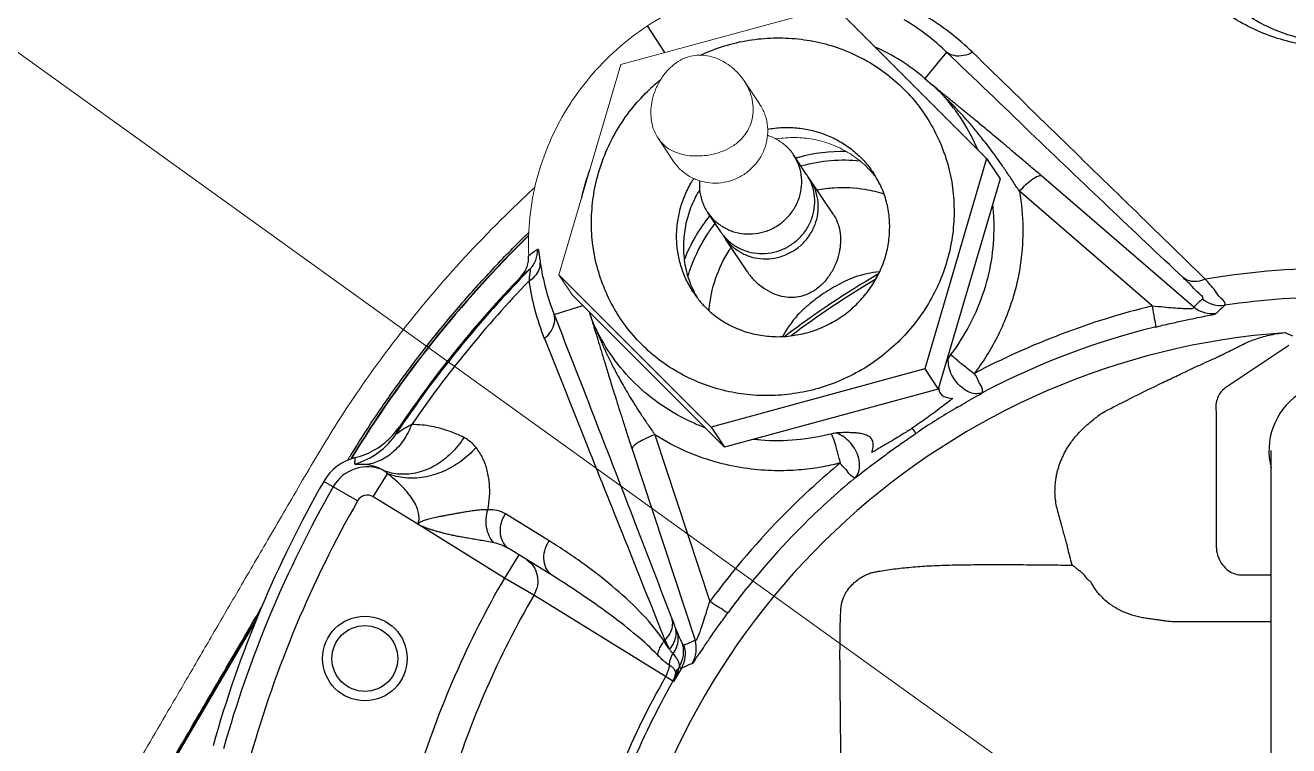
# Model space of a CAD drawing. Header units: millimetres. Extents: x 100 to 1590, y 100 to 694.
# Drawn here: x 1242.294 to 1243.492, y 537.757 to 538.441 of the extents above; entities that cross this region are included whole.
import ezdxf

# ---------------------------------------------------------------- set-up
doc = ezdxf.new("R2010")
doc.units = ezdxf.units.MM
doc.layers.add('DTM_AXIS', color=7, linetype='Continuous', lineweight=9)
doc.layers.add('OUTLINE', color=6, linetype='Continuous', lineweight=9)

msp = doc.modelspace()

# ---------------------------------------------------------------- linework, layer by layer
at = {"color": 2, "lineweight": 20}
msp.add_line((1227.9503, 548.723), (1243.6177, 537.4584), dxfattribs=at)
at = {"color": 9, "linetype": 'Continuous'}
for p, q in [((1243.0616, 538.4583), (1243.2057, 538.3142)), ((1242.9009, 538.4146), (1242.8842, 538.4399)), ((1243.1679, 538.415), (1243.1471, 538.3902)), ((1243.0351, 538.2991), (1243.0228, 538.3177)), ((1243.2057, 538.3142), (1243.1472, 538.1148)), ((1243.2057, 538.3142), (1243.2185, 538.295)), ((1243.4021, 538.1734), (1243.2577, 538.2978)), ((1243.0605, 538.2612), (1243.0385, 538.2941)), ((1243.2185, 538.295), (1243.16, 538.0956)), ((1243.3628, 538.1745), (1243.2368, 538.2831)), ((1242.9537, 538.2447), (1242.9413, 538.2632)), ((1242.979, 538.2067), (1242.9586, 538.2373)), ((1242.9446, 538.0596), (1242.8004, 538.2038)), ((1242.9574, 538.0404), (1242.8132, 538.1846)), ((1242.7958, 538.1664), (1242.8229, 538.1749)), ((1243.4922, 538.1369), (1243.4317, 538.0965)), ((1243.1472, 538.1148), (1242.9446, 538.0596)), ((1243.1472, 538.1148), (1243.16, 538.0956)), ((1243.16, 538.0956), (1242.9574, 538.0404)), ((1243.4234, 538.0743), (1243.4234, 537.946)), ((1242.9446, 538.0596), (1242.9574, 538.0404)), ((1242.8913, 538.0523), (1242.9434, 537.8943)), ((1242.8697, 538.0385), (1242.9294, 537.8575)), ((1243.4756, 537.5119), (1243.4756, 538.0373)), ((1242.6244, 537.9934), (1242.638, 538.0154)), ((1242.6095, 537.9897), (1242.5774, 538.008)), ((1242.6665, 537.9674), (1242.6244, 537.9934)), ((1242.791, 537.9518), (1242.7497, 537.9773)), ((1242.7487, 537.9165), (1242.6665, 537.9674)), ((1242.7622, 537.9385), (1242.7487, 537.9165)), ((1242.7765, 537.9001), (1242.7487, 537.9165)), ((1243.4465, 537.9194), (1243.4756, 537.9194)), ((1242.9013, 537.823), (1242.7765, 537.9001)), ((1242.3024, 537.517), (1242.5141, 537.8782)), ((1242.3026, 537.5169), (1242.5133, 537.8763)), ((1243.4756, 537.8749), (1243.3868, 537.8749)), ((1242.9084, 537.8187), (1242.9013, 537.823)), ((1242.9091, 537.8183), (1242.9084, 537.8187))]:
    msp.add_line(p, q, dxfattribs=at)
at = {"color": 7, "linetype": 'Continuous'}
for p, q in [((1243.1471, 538.3902), (1243.1545, 538.3838)), ((1242.8292, 538.1686), (1242.8298, 538.1668)), ((1242.6001, 538.0282), (1242.6016, 538.0306)), ((1242.7951, 537.9182), (1242.7538, 537.9437))]:
    msp.add_line(p, q, dxfattribs=at)
at = {"color": 9, "linetype": 'Continuous'}
for points in [[(1242.9175, 537.8543), (1242.9178, 537.8538), (1242.9182, 537.8533), (1242.9185, 537.853), (1242.9187, 537.8528), (1242.9189, 537.8527), (1242.9191, 537.8527)], [(1242.9143, 537.8319), (1242.9144, 537.8321), (1242.9144, 537.8323), (1242.9144, 537.8324), (1242.9145, 537.8325), (1242.9145, 537.8327), (1242.9145, 537.8328)]]:
    msp.add_lwpolyline(points, dxfattribs=at)
for radius in [0.0401, 0.0312]:
    msp.add_circle((1242.6164, 537.8402), radius, dxfattribs=at)
for centre, radius, start, end in [((1243.0176, 538.2608), 0.2153, 45.7379, 59.2316), ((1243.0234, 538.2416), 0.2421, 45.7024, 59.0513), ((1243.0096, 538.2492), 0.1795, 129.0384, 134.2604), ((1243.0274, 538.2498), 0.185, 23.1171, 42.2822), ((1243.0698, 538.1609), 0.16, 88.9759, 105.2571), ((1243.0703, 538.1588), 0.1622, 105.2172, 106.2623), ((1243.0706, 538.16), 0.1525, 84.1748, 105.2844), ((1243.0711, 538.1576), 0.1549, 105.2342, 105.411), ((1242.9973, 538.2739), 0.0455, 29.9831, 33.7665), ((1243.0252, 538.2377), 0.0958, 37.1799, 40.6292), ((1243.023, 538.2501), 0.0907, 30.0712, 33.7472), ((1243.0004, 538.2686), 0.0459, 33.766, 37.5683), ((1242.9794, 538.2887), 0.0459, 213.7663, 224.9865), ((1243.0684, 538.1596), 0.1604, 141.2035, 158.5419), ((1243.538, 537.4584), 1.0956, 134.394, 148.5824), ((1243.538, 537.4584), 1.0953, 134.4074, 148.5687), ((1242.9918, 538.2702), 0.0459, 213.766, 217.5683), ((1242.9949, 538.265), 0.0455, 209.9831, 213.7665), ((1242.9918, 538.2702), 0.0458, 217.562, 224.9906), ((1242.9951, 538.2652), 0.0458, 213.7649, 216.1452), ((1242.9952, 538.2652), 0.0459, 216.1445, 217.4542), ((1242.9951, 538.2652), 0.0458, 217.4493, 224.9904), ((1243.3654, 537.4402), 0.9816, 126.604, 127.2175), ((1242.7535, 538.2276), 0.0267, 315.6104, 1.3667), ((1242.9956, 538.2462), 0.2151, 188.2628, 201.7693), ((1243.538, 537.4584), 1.0721, 135.5632, 146.292), ((1243.538, 537.4584), 1.0732, 136.1333, 145.9162), ((1243.5757, 537.2337), 1.2635, 129.4714, 129.9582), ((1243.027, 538.2388), 0.0577, 213.7317, 223.7709), ((1243.538, 537.4584), 0.8638, 120.2141, 127.2797), ((1243.1184, 538.0856), 0.1221, 96.5859, 108.1272), ((1243.538, 537.4584), 0.7518, 89.2601, 99.5594), ((1243.538, 537.4584), 1.0648, 136.0101, 145.4667), ((1243.0114, 538.2336), 0.2422, 188.4522, 201.7954), ((1243.538, 537.4584), 0.8607, 120.5251, 126.9669), ((1243.0036, 538.2371), 0.0907, 213.753, 217.4442), ((1243.0142, 538.2303), 0.0958, 206.8857, 207.759), ((1243.0142, 538.2304), 0.0958, 207.759, 210.3362), ((1243.9595, 537.5729), 0.8193, 132.0724, 132.8682), ((1243.4277, 538.2015), 0.0267, 230.0023, 278.3543), ((1243.538, 537.4584), 0.7245, 89.7854, 98.4428), ((1243.1191, 538.0861), 0.1221, 139.3728, 150.9124), ((1243.1405, 538.0522), 0.1609, 131.9622, 135.1994), ((1243.5386, 537.4575), 0.7382, 103.7737, 117.8142), ((1243.4193, 538.1939), 0.0267, 230.002, 279.0763), ((1243.9707, 537.5977), 0.7899, 133.0354, 133.8404), ((1243.5347, 537.4633), 0.7115, 103.768, 117.8125), ((1243.538, 537.4584), 0.6924, 94.0885, 170.4017), ((1243.2808, 537.666), 0.5259, 65.8307, 66.728), ((1243.2809, 538.0681), 0.1251, 153.038, 155.1439), ((1243.1921, 538.1132), 0.0255, 142.7792, 152.8509), ((1243.538, 538.0373), 0.0646, 345.2027, 194.7973), ((1243.614, 537.3435), 0.8545, 120.6432, 123.4245), ((1245.2327, 535.5488), 3.1698, 127.2229, 127.4173), ((1245.051, 536.9535), 2.6444, 155.2685, 155.423), ((1242.8471, 538.4925), 0.5208, 303.0447, 303.6018), ((1242.587, 538.0929), 0.0712, 286.3119, 326.2659), ((1243.0654, 538.0285), 0.0255, 94.6524, 104.7191), ((1243.6, 537.3654), 0.8284, 123.4531, 123.8439), ((1242.6188, 537.9844), 0.0477, 103.9783, 150.2229), ((1242.6188, 537.9844), 0.0374, 66.0579, 150.2229), ((1242.6145, 537.9874), 0.0367, 57.9283, 86.6806), ((1243.5399, 537.456), 0.7402, 129.693, 135.0813), ((1243.5347, 537.4633), 0.7115, 129.6874, 135.0917), ((1243.538, 537.4584), 1.1067, 150.2229, 164.3215), ((1243.538, 537.4584), 1.0964, 150.2229, 164.3215), ((1243.538, 537.4584), 1.0697, 150.2229, 164.3215), ((1242.6188, 537.9844), 0.0107, 58.25, 150.2229), ((1243.5386, 537.4575), 0.7382, 135.0885, 143.7263), ((1243.5347, 537.4633), 0.7115, 135.0917, 143.732), ((1243.538, 537.4584), 0.9126, 149.8718, 162.9072), ((1243.538, 537.4584), 0.8803, 149.8877, 162.8027), ((1243.4089, 538.0681), 0.5363, 200.8585, 201.773), ((1243.2858, 538.0193), 0.4039, 201.8147, 202.5338), ((1243.538, 537.4584), 0.7518, 147.9406, 148.0316), ((1243.4323, 538.1257), 0.5953, 206.7719, 207.7052), ((1243.271, 537.1126), 0.8195, 114.6319, 115.4274), ((1242.9039, 537.8495), 0.0267, 328.4182, 17.4963), ((1242.8936, 537.8447), 0.0267, 329.1489, 17.5001), ((1242.8502, 537.8485), 0.0662, 332.8445, 345.5438), ((1243.538, 537.4584), 0.7245, 149.0572, 150.2226), ((1243.2437, 537.1118), 0.7901, 113.6596, 114.4645), ((1243.538, 537.4584), 0.7336, 150.2052, 157.6479), ((1243.538, 537.4584), 0.7253, 150.2205, 157.6153), ((1242.886, 537.8315), 0.0258, 330.2186, 345.8729)]:
    msp.add_arc(centre, radius, start, end, dxfattribs=at)
at = {"color": 7, "linetype": 'Continuous'}
for centre, radius, start, end in [((1243.0236, 538.2467), 0.1893, 49.2853, 66.1312), ((1243.0156, 538.2344), 0.1985, 159.5171, 167.6596), ((1242.7449, 538.2207), 0.0268, 318.7086, 2.6814), ((1242.7449, 538.2207), 0.0268, 316.1342, 318.726), ((1242.59, 538.0999), 0.0714, 317.933, 325.9163), ((1242.59, 538.0998), 0.0713, 283.9839, 317.9373), ((1243.7587, 537.3239), 1.3559, 148.4591, 148.587)]:
    msp.add_arc(centre, radius, start, end, dxfattribs=at)
at = {"color": 9, "linetype": 'Continuous'}
for points, start_tangent, end_tangent in [([(1243.6676, 538.4717), (1243.6484, 538.4555), (1243.6276, 538.4423), (1243.6056, 538.432), (1243.583, 538.4249), (1243.5608, 538.4209), (1243.5394, 538.4195), (1243.518, 538.4205), (1243.4959, 538.4242), (1243.4733, 538.4309), (1243.4511, 538.4408), (1243.4301, 538.4537), (1243.4107, 538.4695), (1243.393, 538.4886), (1243.3776, 538.5111)], (-0.717576, -0.69648), (-0.500517, 0.865727)), ([(1243.6728, 538.5042), (1243.6592, 538.4837), (1243.6434, 538.4664), (1243.626, 538.4521), (1243.6071, 538.4408), (1243.5871, 538.4324), (1243.567, 538.427), (1243.5475, 538.4246), (1243.5286, 538.4245), (1243.5091, 538.427), (1243.4889, 538.4324), (1243.469, 538.4407), (1243.45, 538.4521), (1243.4325, 538.4664), (1243.4168, 538.4837), (1243.4032, 538.5042)], (-0.48449, -0.874797), (-0.48449, 0.874797)), ([(1242.9345, 538.4122), (1242.9431, 538.4159), (1242.9658, 538.4233), (1242.9891, 538.4275), (1243.0125, 538.4285), (1243.0358, 538.4264), (1243.0585, 538.4212), (1243.0802, 538.4129), (1243.1005, 538.4017), (1243.1189, 538.3879), (1243.1351, 538.3716), (1243.1489, 538.3533), (1243.1599, 538.3332), (1243.1681, 538.3116), (1243.1731, 538.2892), (1243.1749, 538.2661), (1243.1736, 538.243), (1243.169, 538.22), (1243.1613, 538.1977), (1243.1506, 538.1767), (1243.1373, 538.1574), (1243.1218, 538.1402)], (0.908156, 0.418632), (-0.716134, -0.697963)), ([(1243.1925, 538.4149), (1243.1837, 538.4117), (1243.1751, 538.4117), (1243.1679, 538.415)], (-0.87371, -0.486447), (-0.791895, 0.610658)), ([(1243.3923, 538.201), (1243.3214, 538.2682), (1243.2472, 538.339), (1243.1679, 538.415)], (-0.726635, 0.687024), (-0.721554, 0.692358)), ([(1243.4131, 538.1998), (1243.3437, 538.2674), (1243.2707, 538.3385), (1243.1925, 538.4149)], (-0.717128, 0.696941), (-0.715705, 0.698403)), ([(1243.2577, 538.2978), (1243.2474, 538.3066), (1243.2376, 538.3149), (1243.2287, 538.3225), (1243.2207, 538.3292), (1243.2137, 538.335), (1243.2075, 538.3402), (1243.202, 538.3448), (1243.197, 538.3489), (1243.1925, 538.3526), (1243.1883, 538.356), (1243.1843, 538.3593), (1243.1804, 538.3625), (1243.1767, 538.3656), (1243.1734, 538.3683), (1243.1703, 538.3709), (1243.1675, 538.3732), (1243.1649, 538.3753), (1243.1625, 538.3772), (1243.1603, 538.379), (1243.1545, 538.3838)], (-0.75761, 0.652708), (-0.773351, 0.633978)), ([(1243.1218, 538.1402), (1243.1042, 538.1251), (1243.0845, 538.1123), (1243.063, 538.102), (1243.0403, 538.0947), (1243.017, 538.0905), (1242.9936, 538.0894), (1242.9703, 538.0915), (1242.9476, 538.0968), (1242.9259, 538.1051), (1242.9056, 538.1162), (1242.8872, 538.1301), (1242.871, 538.1463), (1242.8572, 538.1647), (1242.8462, 538.1848), (1242.8381, 538.2063), (1242.833, 538.2288), (1242.8312, 538.2518), (1242.8326, 538.275), (1242.8371, 538.2979), (1242.8449, 538.3202), (1242.8555, 538.3413), (1242.8688, 538.3606), (1242.8843, 538.3777)], (-0.716134, -0.697963), (0.716134, 0.697963)), ([(1243.2368, 538.2831), (1243.2304, 538.2931), (1243.2239, 538.3027), (1243.2178, 538.3116), (1243.2121, 538.3195), (1243.2068, 538.3265), (1243.202, 538.3326), (1243.1976, 538.3381), (1243.1936, 538.343), (1243.1897, 538.3475), (1243.1861, 538.3516), (1243.1825, 538.3556), (1243.1789, 538.3595), (1243.1755, 538.3631), (1243.1724, 538.3663), (1243.1695, 538.3692), (1243.1668, 538.3719), (1243.1643, 538.3743)], (-0.53079, 0.847503), (-0.722413, 0.691462)), ([(1242.9982, 538.342), (1243.0051, 538.343), (1243.0189, 538.3436), (1243.0326, 538.3424), (1243.046, 538.3393), (1243.0588, 538.3344), (1243.0708, 538.3278), (1243.0816, 538.3197), (1243.0912, 538.3101), (1243.0985, 538.3005)], (0.984171, 0.177219), (0.555592, -0.831455)), ([(1242.947, 538.2563), (1242.9553, 538.2497), (1242.965, 538.2451), (1242.9755, 538.2429), (1242.9864, 538.243), (1242.997, 538.2454), (1243.0069, 538.2502), (1243.0155, 538.2569), (1243.0225, 538.2654), (1243.0274, 538.2751), (1243.0301, 538.2855), (1243.0303, 538.2963), (1243.0281, 538.3067), (1243.0236, 538.3163), (1243.0228, 538.3177)], (0.707107, -0.707107), (-0.555773, 0.831334)), ([(1243.2368, 538.2831), (1243.2433, 538.2898), (1243.2495, 538.2948), (1243.2545, 538.2976), (1243.2577, 538.2978)], (0.665723, 0.746199), (0.878575, -0.477605)), ([(1242.9281, 538.1867), (1242.9273, 538.188), (1242.9208, 538.1999), (1242.916, 538.2126), (1242.913, 538.2258), (1242.9119, 538.2394), (1242.9128, 538.2531), (1242.9154, 538.2666), (1242.92, 538.2798), (1242.9263, 538.2922), (1242.9282, 538.2952)], (-0.555589, 0.831457), (0.540374, 0.841425)), ([(1242.9337, 538.2931), (1242.9337, 538.2846), (1242.9359, 538.2742), (1242.9404, 538.2646), (1242.9413, 538.2632)], (-0.087779, -0.99614), (0.555773, -0.831334)), ([(1242.9594, 538.2378), (1242.9677, 538.2312), (1242.9774, 538.2266), (1242.9879, 538.2243), (1242.9987, 538.2245), (1243.0094, 538.2269), (1243.0193, 538.2317), (1243.0279, 538.2384), (1243.0349, 538.2469), (1243.0398, 538.2566), (1243.0424, 538.267), (1243.0427, 538.2777), (1243.0405, 538.2882), (1243.0367, 538.2966)], (0.707107, -0.707107), (-0.499754, 0.866167)), ([(1242.9627, 538.2328), (1242.9711, 538.2262), (1242.9807, 538.2216), (1242.9912, 538.2193), (1243.0021, 538.2194), (1243.0127, 538.2219), (1243.0226, 538.2267), (1243.0313, 538.2334), (1243.0382, 538.2419), (1243.0431, 538.2515), (1243.0458, 538.262), (1243.046, 538.2727), (1243.0439, 538.2831), (1243.0394, 538.2928), (1243.0385, 538.2941)], (0.707107, -0.707107), (-0.555773, 0.831334)), ([(1243.045, 538.2844), (1243.0611, 538.2865), (1243.0908, 538.285), (1243.1085, 538.2806)], (0.980589, 0.196075), (0.949067, -0.315074)), ([(1243.0823, 538.1759), (1243.0925, 538.1873), (1243.1009, 538.2), (1243.1074, 538.2138), (1243.1117, 538.2283), (1243.1137, 538.2433), (1243.1135, 538.2583), (1243.1108, 538.2732), (1243.1058, 538.2874), (1243.1015, 538.2956)], (0.716134, 0.697963), (-0.50111, 0.865384)), ([(1242.9338, 538.2843), (1242.9288, 538.2755), (1242.9224, 538.259), (1242.919, 538.2418), (1242.9186, 538.2244), (1242.9212, 538.2072), (1242.9269, 538.1909), (1242.9288, 538.187)], (-0.527789, -0.849376), (0.452212, -0.89191)), ([(1243.2368, 538.2831), (1243.2401, 538.2482), (1243.2382, 538.217), (1243.2328, 538.1894), (1243.2249, 538.1653), (1243.2154, 538.1443), (1243.205, 538.1261), (1243.1941, 538.1104)], (0.175687, -0.984446), (-0.604209, -0.796826)), ([(1243.0605, 538.2612), (1243.0613, 538.26), (1243.065, 538.2518), (1243.067, 538.2432), (1243.0673, 538.2342), (1243.066, 538.225), (1243.0631, 538.2154), (1243.0582, 538.2057), (1243.0514, 538.1967), (1243.0435, 538.1898), (1243.0355, 538.1854), (1243.0276, 538.183), (1243.0199, 538.1824), (1243.0118, 538.1834), (1243.0032, 538.1863), (1242.9942, 538.1913), (1242.9853, 538.1989)], (0.555157, -0.831746), (-0.691422, 0.722451)), ([(1243.2114, 538.2702), (1243.2125, 538.2545), (1243.2106, 538.2211), (1243.203, 538.1884), (1243.1899, 538.1572), (1243.1718, 538.1286)], (0.113903, -0.993492), (-0.604228, -0.796812)), ([(1242.9226, 538.2024), (1242.926, 538.2125), (1242.9412, 538.2424), (1242.9484, 538.2525)], (0.285262, 0.95845), (0.614508, 0.788911)), ([(1242.6032, 538.0331), (1242.6246, 538.0667), (1242.6501, 538.1033), (1242.6777, 538.1397), (1242.7069, 538.1751), (1242.7374, 538.209), (1242.7685, 538.2409), (1242.7717, 538.244)], (0.523112, 0.852264), (0.716211, 0.697883)), ([(1242.7801, 538.2283), (1242.7812, 538.2256), (1242.7818, 538.2215), (1242.7827, 538.2153)], (0.800571, 0.599239), (0.144325, -0.98953)), ([(1242.9427, 538.1698), (1242.9428, 538.1712), (1242.9489, 538.2002), (1242.9617, 538.2271), (1242.9635, 538.2299)], (0.071945, 0.997409), (0.556611, 0.830773)), ([(1242.7719, 538.198), (1242.7778, 538.2029), (1242.7816, 538.2089), (1242.7827, 538.2153)], (0.852319, 0.523022), (-0.032379, 0.999476)), ([(1242.7725, 538.209), (1242.7725, 538.2033), (1242.7719, 538.198)], (0.743943, 0.668243), (-0.104783, -0.994495)), ([(1243.0804, 538.2017), (1243.0635, 538.1936), (1243.0474, 538.1835), (1243.033, 538.1719)], (-0.925242, -0.379378), (-0.743528, -0.668705)), ([(1243.4131, 538.1998), (1243.4055, 538.1977), (1243.3983, 538.1981), (1243.3923, 538.201)], (-0.917025, -0.398831), (-0.794942, 0.606686)), ([(1243.4105, 538.1811), (1243.4069, 538.1865), (1243.4011, 538.1925), (1243.3923, 538.201)], (0.739291, 0.673386), (-0.726626, 0.687033)), ([(1243.4316, 538.1751), (1243.4278, 538.1818), (1243.422, 538.1893), (1243.4131, 538.1998)], (0.660182, 0.751106), (-0.652015, 0.758206)), ([(1242.9315, 538.182), (1242.9381, 538.1744), (1242.95, 538.1639), (1242.9636, 538.1556), (1242.9783, 538.1497), (1242.9938, 538.1463), (1243.0098, 538.1453), (1243.0257, 538.1469), (1243.0413, 538.1508), (1243.0562, 538.1571), (1243.07, 538.1655), (1243.0823, 538.1759)], (0.607954, -0.793972), (0.716134, 0.697963)), ([(1242.7866, 538.1436), (1242.7929, 538.1505), (1242.7961, 538.1585), (1242.7958, 538.1664)], (0.783738, 0.621092), (-0.261163, 0.965295)), ([(1242.7958, 538.1664), (1242.8357, 538.064), (1242.8727, 537.9683), (1242.9077, 537.8771)], (0.363529, -0.931583), (0.356656, -0.934236)), ([(1242.8298, 538.1668), (1242.8307, 538.164), (1242.8316, 538.161), (1242.8325, 538.1578), (1242.8336, 538.1543), (1242.8347, 538.1506), (1242.8359, 538.1466), (1242.8372, 538.1423), (1242.8387, 538.1375), (1242.8403, 538.1323), (1242.8419, 538.1269), (1242.8436, 538.1213), (1242.8455, 538.1152), (1242.8475, 538.1087), (1242.8497, 538.1015), (1242.8522, 538.0935), (1242.8549, 538.0847), (1242.8581, 538.0747), (1242.8616, 538.0636), (1242.8655, 538.0515), (1242.8697, 538.0385)], (0.289826, -0.957079), (0.313097, -0.949721)), ([(1243.3654, 538.1543), (1243.3654, 538.1604), (1243.3644, 538.1667), (1243.3628, 538.1745)], (0.851161, 0.524905), (-0.215827, 0.976432)), ([(1243.3628, 538.1745), (1243.3735, 538.1735), (1243.3828, 538.1727), (1243.3904, 538.1722), (1243.3962, 538.172), (1243.4021, 538.1734)], (0.995608, -0.093618), (-0.594836, 0.803847)), ([(1243.3654, 538.1543), (1243.3799, 538.1578), (1243.3927, 538.1606), (1243.4036, 538.1629), (1243.4122, 538.1647), (1243.4182, 538.166), (1243.4235, 538.1675)], (0.971251, 0.238056), (0.716077, 0.698022)), ([(1242.8348, 538.1542), (1242.8362, 538.1506), (1242.8378, 538.1468), (1242.8395, 538.1427), (1242.8414, 538.1383), (1242.8435, 538.1336), (1242.8458, 538.1287), (1242.8482, 538.1237), (1242.8508, 538.1185), (1242.8536, 538.113), (1242.8568, 538.1071), (1242.8603, 538.1009), (1242.8642, 538.0941), (1242.8685, 538.0868), (1242.8735, 538.0788), (1242.879, 538.0704), (1242.885, 538.0614), (1242.8913, 538.0523)], (0.362457, -0.932), (0.579861, -0.814715)), ([(1242.9388, 538.0589), (1242.9271, 538.0638), (1242.8982, 538.08), (1242.8727, 538.1008), (1242.8514, 538.1258), (1242.8348, 538.1542)], (-0.936815, 0.349825), (-0.426143, 0.904656)), ([(1242.7866, 538.1436), (1242.8271, 538.0421), (1242.8649, 537.9475), (1242.9008, 537.8575)], (0.371351, -0.928493), (0.369457, -0.929248)), ([(1243.4479, 538.1376), (1243.4599, 538.1427), (1243.4735, 538.1467), (1243.4886, 538.1491)], (0.893925, 0.448216), (0.995528, 0.094465)), ([(1243.4256, 538.1265), (1243.4324, 538.1299), (1243.4384, 538.1328), (1243.4435, 538.1354), (1243.4479, 538.1376)], (0.898034, 0.439926), (0.893898, 0.448271)), ([(1243.2028, 538.0926), (1243.1967, 538.0912), (1243.1901, 538.0923), (1243.1835, 538.096), (1243.1776, 538.1017), (1243.1729, 538.1089), (1243.1701, 538.1169), (1243.1694, 538.1248)], (-0.896002, -0.44405), (0.024777, 0.999693)), ([(1243.1718, 538.1286), (1243.1762, 538.1246), (1243.1794, 538.1218), (1243.1835, 538.1185), (1243.1885, 538.1146), (1243.1941, 538.1104)], (0.711481, -0.702705), (0.809914, -0.586549)), ([(1243.3152, 538.0729), (1243.3372, 538.0843), (1243.3563, 538.0938), (1243.3727, 538.1018), (1243.3868, 538.1085), (1243.3988, 538.1142), (1243.4091, 538.119), (1243.418, 538.123), (1243.4255, 538.1265)], (0.883845, 0.46778), (0.909425, 0.415868)), ([(1243.2028, 538.0926), (1243.2018, 538.0951), (1243.1987, 538.1015), (1243.1941, 538.1104)], (-0.978667, -0.205453), (-0.737181, 0.675696)), ([(1243.1604, 538.0968), (1243.1604, 538.0966), (1243.1606, 538.0951)], (0.054571, -0.99851), (0.176653, -0.984273)), ([(1243.1606, 538.0951), (1243.1614, 538.0925), (1243.1643, 538.0893), (1243.1686, 538.0875), (1243.1737, 538.0867)], (0.176653, -0.984273), (0.997751, -0.067034)), ([(1243.4317, 538.0965), (1243.4275, 538.0924), (1243.4247, 538.0871), (1243.4232, 538.0809), (1243.4234, 538.0743)], (-0.811842, -0.583877), (0.138404, -0.990376)), ([(1243.1737, 538.0867), (1243.1625, 538.0781), (1243.1494, 538.0684), (1243.1353, 538.0587)], (-0.789199, -0.614138), (-0.832782, -0.5536)), ([(1243.1785, 538.0786), (1243.1868, 538.0835), (1243.1957, 538.0886), (1243.2028, 538.0926)], (0.860077, 0.510165), (0.869574, 0.493803)), ([(1242.6608, 538.062), (1242.653, 538.0472), (1242.6425, 538.0354), (1242.6301, 538.0275), (1242.6166, 538.024)], (-0.364864, -0.931061), (-0.996407, -0.084698)), ([(1242.6608, 538.062), (1242.6552, 538.0589), (1242.651, 538.0563), (1242.6462, 538.0534)], (-0.888599, -0.458685), (0.505647, 0.862741)), ([(1242.7103, 538.0497), (1242.7035, 538.0529), (1242.6962, 538.0557), (1242.6883, 538.0582), (1242.6798, 538.0602), (1242.6707, 538.0615), (1242.6608, 538.062)], (-0.889129, 0.457657), (-0.999942, 0.01076)), ([(1243.1387, 538.0535), (1243.1353, 538.0587)], (-0.296936, 0.954897), (-0.548347, 0.836251)), ([(1243.2734, 537.9794), (1243.2718, 537.986), (1243.2709, 537.9926), (1243.2706, 537.9986), (1243.2708, 538.004), (1243.2713, 538.0088), (1243.272, 538.0132), (1243.2728, 538.0171), (1243.2738, 538.0208), (1243.275, 538.0243), (1243.2763, 538.0278), (1243.2778, 538.0312), (1243.2795, 538.0348), (1243.2816, 538.0385), (1243.2841, 538.0425), (1243.2872, 538.0469), (1243.2911, 538.0517), (1243.2956, 538.0566), (1243.3009, 538.0616), (1243.3067, 538.0663)], (-0.27107, 0.96256), (0.794354, 0.607455)), ([(1242.7103, 538.0497), (1242.698, 538.0346), (1242.6831, 538.0232), (1242.6665, 538.0165), (1242.6497, 538.0149), (1242.6339, 538.0185)], (-0.539269, -0.842133), (-0.923692, 0.383135)), ([(1242.7218, 538.0402), (1242.7166, 538.0455), (1242.7103, 538.0497)], (-0.620576, 0.784146), (-0.889129, 0.457657)), ([(1242.8913, 538.0523), (1242.8827, 538.0488), (1242.8756, 538.045), (1242.8711, 538.0415), (1242.8697, 538.0385)], (-0.944152, -0.329509), (0.105011, -0.994471)), ([(1243.0672, 538.0256), (1243.0485, 538.0215), (1243.0277, 538.0189), (1243.0047, 538.0182), (1242.9794, 538.0202), (1242.9518, 538.0257), (1242.9222, 538.0359), (1242.8913, 538.0523)], (-0.967396, -0.253268), (-0.842237, 0.539107)), ([(1243.0589, 538.0532), (1243.0256, 538.0474), (1242.9917, 538.0472), (1242.9849, 538.0479)], (-0.967382, -0.253321), (-0.993523, 0.113634)), ([(1243.0672, 538.0256), (1243.0658, 538.0311), (1243.0645, 538.036), (1243.0633, 538.0404), (1243.0621, 538.0441), (1243.0612, 538.0471), (1243.0589, 538.0532)], (-0.231942, 0.97273), (-0.376931, 0.926241)), ([(1243.0969, 538.0354), (1243.0981, 538.0403), (1243.0981, 538.0448), (1243.0966, 538.0485), (1243.0936, 538.0511), (1243.0899, 538.0526), (1243.0855, 538.0536), (1243.0808, 538.0541), (1243.0755, 538.0543), (1243.0697, 538.0543), (1243.0634, 538.054)], (0.319517, 0.94758), (-0.996935, -0.078237)), ([(1243.0804, 538.0108), (1243.084, 538.0158), (1243.0854, 538.0224), (1243.0846, 538.0299), (1243.0816, 538.0376), (1243.0767, 538.0446), (1243.0704, 538.0503), (1243.0634, 538.054)], (0.753171, 0.657825), (-0.933061, 0.359718)), ([(1243.0804, 538.0108), (1243.0865, 538.0156), (1243.0944, 538.0217), (1243.1036, 538.0286), (1243.114, 538.0363), (1243.1257, 538.0446), (1243.1387, 538.0535)], (0.788908, 0.614511), (0.830458, 0.557081)), ([(1243.1311, 538.0559), (1243.1291, 538.0546), (1243.1235, 538.0511), (1243.1184, 538.048), (1243.1138, 538.0452), (1243.1094, 538.0426), (1243.1051, 538.0401), (1243.101, 538.0377), (1243.0969, 538.0354)], (-0.838244, -0.545295), (-0.869353, -0.494191)), ([(1242.7218, 538.0402), (1242.7074, 538.0271), (1242.6905, 538.0175), (1242.6724, 538.0121), (1242.6545, 538.0114), (1242.638, 538.0154)], (-0.65922, -0.75195), (-0.925282, 0.379279)), ([(1242.7331, 537.9812), (1242.7346, 537.9937), (1242.7344, 538.0061), (1242.7324, 538.0183), (1242.7283, 538.0298), (1242.7218, 538.0402)], (0.176342, 0.984329), (-0.620676, 0.784067)), ([(1242.6166, 538.024), (1242.613, 538.0241), (1242.6103, 538.0241), (1242.607, 538.0246)], (-0.998258, 0.059001), (0.019427, 0.999811)), ([(1242.607, 538.0246), (1242.6071, 538.0286), (1242.6073, 538.0306)], (0.03158, 0.999501), (0.119578, 0.992825)), ([(1243.0804, 538.0108), (1243.0784, 538.0127), (1243.0737, 538.018), (1243.0672, 538.0256)], (0.564563, 0.82539), (-0.342077, 0.939672)), ([(1242.638, 538.0154), (1242.6339, 538.0185)], (-0.664063, 0.747676), (-0.897396, 0.441226)), ([(1242.6664, 537.9674), (1242.6676, 537.971), (1242.6677, 537.9754), (1242.6667, 537.9805), (1242.6643, 537.9864), (1242.6603, 537.993), (1242.6547, 538.0001), (1242.6473, 538.0076), (1242.638, 538.0154)], (0.444674, 0.895692), (-0.791669, 0.61095)), ([(1242.7331, 537.9812), (1242.7277, 537.9811), (1242.7222, 537.9806), (1242.7169, 537.9799), (1242.7119, 537.9791), (1242.7071, 537.9783), (1242.7027, 537.9775), (1242.6987, 537.9768), (1242.6949, 537.9761), (1242.6913, 537.9754), (1242.6881, 537.9748), (1242.685, 537.9742), (1242.6821, 537.9736), (1242.6795, 537.973), (1242.6747, 537.9717), (1242.6706, 537.9702), (1242.6664, 537.9674)], (-0.998483, 0.055054), (-0.704021, -0.71018)), ([(1242.7386, 537.9499), (1242.7343, 537.9565), (1242.7318, 537.9644), (1242.7314, 537.973), (1242.7331, 537.9812)], (-0.675569, 0.737297), (0.33496, 0.942232)), ([(1242.7497, 537.9773), (1242.7418, 537.9805), (1242.7331, 537.9812)], (-0.850613, 0.525793), (-0.998043, -0.062528)), ([(1242.7538, 537.9437), (1242.7478, 537.9497), (1242.745, 537.9583), (1242.7456, 537.968), (1242.7497, 537.9773)], (-0.850354, 0.526211), (0.542105, 0.840311)), ([(1243.2868, 537.9287), (1243.286, 537.9318), (1243.2852, 537.935), (1243.2843, 537.9386), (1243.2833, 537.9424), (1243.2823, 537.9466), (1243.2811, 537.951), (1243.2798, 537.9559), (1243.2784, 537.9611), (1243.2769, 537.9667), (1243.2752, 537.9728), (1243.2734, 537.9794)], (-0.236275, 0.971686), (-0.27108, 0.962557)), ([(1242.7386, 537.9499), (1242.7323, 537.9512), (1242.7261, 537.9522), (1242.7201, 537.9532), (1242.7144, 537.9542), (1242.7091, 537.9551), (1242.7041, 537.956), (1242.6996, 537.9569), (1242.6953, 537.9579), (1242.6913, 537.9588), (1242.6877, 537.9598), (1242.6843, 537.9607), (1242.6811, 537.9617), (1242.6783, 537.9626), (1242.6757, 537.9635), (1242.6712, 537.9652), (1242.6663, 537.9675)], (-0.975807, 0.218634), (-0.880191, 0.47462)), ([(1242.7538, 537.9437), (1242.7462, 537.9475), (1242.7386, 537.9499)], (-0.850347, 0.526222), (-0.975815, 0.218597)), ([(1242.7951, 537.9182), (1242.7891, 537.9242), (1242.7863, 537.9327), (1242.7869, 537.9424), (1242.791, 537.9518)], (-0.850352, 0.526214), (0.542971, 0.839751)), ([(1242.9001, 537.8565), (1242.8796, 537.882), (1242.8541, 537.906), (1242.8247, 537.9292), (1242.791, 537.9518)], (-0.545488, 0.838119), (-0.850597, 0.525818)), ([(1243.4234, 537.946), (1243.4248, 537.938), (1243.4282, 537.9307), (1243.4332, 537.9249), (1243.4396, 537.921), (1243.4465, 537.9194)], (0.037857, -0.999283), (0.998746, -0.050065)), ([(1242.7698, 537.9338), (1242.7763, 537.9275), (1242.7798, 537.919), (1242.7799, 537.9093), (1242.7765, 537.9001)], (0.850347, -0.526223), (-0.506108, -0.86247)), ([(1243.101, 537.9225), (1243.1159, 537.9248), (1243.1319, 537.9266), (1243.1492, 537.9279), (1243.168, 537.9287), (1243.1882, 537.9291), (1243.2102, 537.9293), (1243.234, 537.9292), (1243.2595, 537.929), (1243.2868, 537.9287)], (0.984319, 0.176395), (0.999945, -0.010451)), ([(1243.2986, 537.9192), (1243.2953, 537.9221), (1243.2926, 537.9243), (1243.2902, 537.9263), (1243.2868, 537.9287)], (-0.712746, 0.701423), (-0.853737, 0.520705)), ([(1242.894, 537.8434), (1242.874, 537.8619), (1242.8507, 537.8804), (1242.8244, 537.8991), (1242.7951, 537.9182)], (-0.68808, 0.725635), (-0.850316, 0.526272)), ([(1243.0675, 537.8847), (1243.0688, 537.8942), (1243.0719, 537.9017), (1243.0759, 537.9076), (1243.0803, 537.9121), (1243.0847, 537.9156), (1243.089, 537.9182), (1243.0932, 537.9202), (1243.0971, 537.9216), (1243.101, 537.9225)], (0.010161, 0.999948), (0.979936, 0.199311)), ([(1243.3047, 537.9128), (1243.3025, 537.9144), (1243.2986, 537.9192)], (-0.88404, 0.467411), (-0.583967, 0.811778)), ([(1243.3868, 537.8749), (1243.3813, 537.8751), (1243.3764, 537.8755), (1243.3722, 537.8762), (1243.3683, 537.8767), (1243.3642, 537.8772), (1243.3597, 537.8778), (1243.3549, 537.8786), (1243.3499, 537.8796), (1243.3448, 537.881), (1243.3397, 537.8827), (1243.3345, 537.8848), (1243.3294, 537.8874), (1243.3247, 537.8903), (1243.3203, 537.8935), (1243.3164, 537.897), (1243.3129, 537.9007), (1243.3097, 537.9045), (1243.307, 537.9086), (1243.3047, 537.9128)], (-0.999998, 0.002109), (-0.443354, 0.896347)), ([(1242.9294, 537.8575), (1242.933, 537.8625), (1242.935, 537.8679), (1242.9374, 537.8752), (1242.9402, 537.884), (1242.9434, 537.8943)], (0.514963, -0.857212), (0.294506, 0.95565)), ([(1242.9611, 537.8842), (1242.9555, 537.8865), (1242.95, 537.8898), (1242.9434, 537.8943)], (-0.8107, -0.585462), (-0.819511, 0.573063)), ([(1242.9267, 537.8355), (1242.9301, 537.8399), (1242.9336, 537.845), (1242.9385, 537.8522), (1242.9448, 537.8614), (1242.9524, 537.8721), (1242.9611, 537.8842)], (0.918828, 0.394657), (0.591614, 0.806221)), ([(1243.0689, 537.6176), (1243.0685, 537.6735), (1243.068, 537.7254), (1243.0674, 537.7716), (1243.067, 537.8133), (1243.0668, 537.8507), (1243.0675, 537.8847)], (-0.0055, 0.999985), (0.042486, 0.999097)), ([(1242.9008, 537.8575), (1242.9056, 537.8637), (1242.908, 537.8705), (1242.9077, 537.8771)], (0.719407, 0.694589), (-0.256272, 0.966605)), ([(1242.9052, 537.8489), (1242.9094, 537.8553), (1242.9114, 537.8623), (1242.9108, 537.8692)], (0.663718, 0.747983), (-0.265667, 0.964065)), ([(1242.894, 537.8434), (1242.8951, 537.8479), (1242.8972, 537.8524), (1242.9001, 537.8565)], (0.137206, 0.990543), (0.647457, 0.762102)), ([(1242.9052, 537.8489), (1242.9026, 537.8524), (1242.9001, 537.8565)], (-0.650339, 0.759644), (-0.494852, 0.868977)), ([(1242.9084, 537.8447), (1242.912, 537.851), (1242.9134, 537.8578), (1242.9127, 537.8645)], (0.603117, 0.797652), (-0.270629, 0.962684)), ([(1242.9127, 537.8645), (1242.9144, 537.8605), (1242.9156, 537.8578), (1242.9175, 537.8543)], (0.38332, -0.923616), (0.519229, -0.854635)), ([(1242.9145, 537.8328), (1242.9176, 537.8397), (1242.9186, 537.847), (1242.9175, 537.8543)], (0.530849, 0.847466), (-0.289787, 0.957091)), ([(1242.905, 537.8339), (1242.9011, 537.8367), (1242.8975, 537.8399), (1242.894, 537.8434)], (-0.850777, 0.525526), (-0.689089, 0.724677)), ([(1242.905, 537.8339), (1242.9056, 537.8376), (1242.9068, 537.8412), (1242.9084, 537.8447)], (0.107241, 0.994233), (0.492568, 0.870274)), ([(1242.9052, 537.8489), (1242.9069, 537.8466), (1242.9087, 537.8452)], (0.556846, -0.830616), (0.899818, -0.436265)), ([(1242.9084, 537.8447), (1242.9113, 537.8412), (1242.913, 537.8383), (1242.9145, 537.8328)], (0.669914, -0.742439), (0.041473, -0.99914)), ([(1242.905, 537.8339), (1242.9043, 537.8302), (1242.903, 537.8265), (1242.9013, 537.823)], (-0.108078, -0.994142), (-0.502178, -0.864765)), ([(1242.9111, 537.8252), (1242.9098, 537.8299), (1242.9077, 537.832), (1242.905, 537.8339)], (0.166301, 0.986075), (-0.851703, 0.524025)), ([(1242.9111, 537.8252), (1242.9129, 537.8298), (1242.9146, 537.8314)], (0.258216, 0.966087), (0.847752, 0.530393)), ([(1242.9145, 537.8328), (1242.9166, 537.831)], (0.592689, -0.805431), (0.946572, 0.322491)), ([(1242.9091, 537.8183), (1242.9106, 537.8226), (1242.9105, 537.8251)], (0.39689, 0.917866), (-0.202922, 0.979195))]:
    msp.add_spline(points, degree=3, dxfattribs=dict(at, start_tangent=start_tangent, end_tangent=end_tangent))
at = {"color": 7, "linetype": 'Continuous'}
for points, start_tangent, end_tangent in [([(1243.1545, 538.3838), (1243.1576, 538.381), (1243.1608, 538.3779), (1243.1643, 538.3743)], (0.757612, -0.652706), (0.672811, -0.739815)), ([(1242.8348, 538.1542), (1242.8332, 538.1577), (1242.8319, 538.161), (1242.8308, 538.164), (1242.8298, 538.1668)], (-0.426143, 0.904656), (-0.313096, 0.949721)), ([(1242.3044, 537.5216), (1242.3105, 537.532), (1242.3195, 537.5475), (1242.3286, 537.563), (1242.3376, 537.5786), (1242.3467, 537.5941), (1242.3557, 537.6096), (1242.3648, 537.6251), (1242.3738, 537.6406), (1242.3833, 537.6569), (1242.3938, 537.6749), (1242.4058, 537.6954), (1242.4192, 537.7184), (1242.434, 537.7437), (1242.4497, 537.7708), (1242.4661, 537.7989), (1242.4829, 537.8276), (1242.5003, 537.8574), (1242.5184, 537.8885)], (0.505567, 0.862787), (0.503519, 0.863984))]:
    msp.add_spline(points, degree=3, dxfattribs=dict(at, start_tangent=start_tangent, end_tangent=end_tangent))
at = {"layer": 'DTM_AXIS', "color": 7, "linetype": 'Continuous'}
for p, q in [((1242.8589, 538.4032), (1243.0616, 538.4583)), ((1242.8004, 538.2038), (1242.8589, 538.4032)), ((1242.9905, 538.3659), (1242.9758, 538.3879)), ((1242.9091, 538.3115), (1242.8944, 538.3334)), ((1242.8004, 538.2038), (1242.8132, 538.1846))]:
    msp.add_line(p, q, dxfattribs=at)
for centre, radius, start, end in [((1242.9279, 538.3558), 0.0577, 33.7317, 43.7709), ((1242.9846, 538.2922), 0.0459, 33.7663, 44.9865), ((1242.9472, 538.337), 0.0459, 213.7663, 224.9865)]:
    msp.add_arc(centre, radius, start, end, dxfattribs=at)
for points, start_tangent, end_tangent in [([(1242.9696, 538.3957), (1242.9607, 538.4033), (1242.9517, 538.4083), (1242.943, 538.4112), (1242.935, 538.4122), (1242.9273, 538.4116), (1242.9193, 538.4092), (1242.9114, 538.4048), (1242.9035, 538.3979), (1242.8967, 538.3889), (1242.8918, 538.3792), (1242.8889, 538.3696), (1242.8876, 538.3604), (1242.8879, 538.3514), (1242.8898, 538.3428), (1242.8936, 538.3347), (1242.8944, 538.3335)], (-0.691422, 0.722451), (0.555157, -0.831746)), ([(1242.9759, 538.3878), (1242.9768, 538.3863), (1242.9816, 538.3767), (1242.984, 538.3673), (1242.9844, 538.3582), (1242.9829, 538.3493), (1242.9793, 538.3408), (1242.9733, 538.3328), (1242.965, 538.3259), (1242.9558, 538.3212), (1242.9467, 538.3184), (1242.9381, 538.3169), (1242.9302, 538.3166), (1242.9225, 538.3171), (1242.9147, 538.3188), (1242.9069, 538.322), (1242.8995, 538.3274)], (0.554729, -0.832031), (-0.726731, 0.686923)), ([(1242.9148, 538.3045), (1242.9231, 538.2979), (1242.9328, 538.2934), (1242.9433, 538.2911), (1242.9542, 538.2912), (1242.9648, 538.2937), (1242.9747, 538.2984), (1242.9833, 538.3052), (1242.9903, 538.3136), (1242.9952, 538.3233), (1242.9978, 538.3338), (1242.9981, 538.3445), (1242.9959, 538.3549), (1242.9914, 538.3645), (1242.9905, 538.3659)], (0.707107, -0.707107), (-0.555773, 0.831334)), ([(1242.8944, 538.3335), (1242.8995, 538.3274)], (0.555157, -0.831746), (0.726731, -0.686923)), ([(1243.0171, 538.3246), (1243.0087, 538.3312), (1242.9991, 538.3358), (1242.9981, 538.3361)], (-0.707107, 0.707107), (-0.953993, 0.299829)), ([(1243.0061, 538.3327), (1243.0131, 538.3336), (1243.0308, 538.3338), (1243.0481, 538.3309), (1243.0646, 538.3251), (1243.0797, 538.3165), (1243.093, 538.3055), (1243.0979, 538.3001)], (0.986659, 0.162799), (0.651154, -0.758946))]:
    msp.add_spline(points, degree=3, dxfattribs=dict(at, start_tangent=start_tangent, end_tangent=end_tangent))
at = {"layer": 'OUTLINE'}
for points, start_tangent, end_tangent in [([(1243.1258, 538.4586), (1243.092, 538.4714), (1243.0568, 538.4791), (1243.0207, 538.4815), (1242.9848, 538.4786), (1242.9496, 538.4706), (1242.9158, 538.4576), (1242.8842, 538.4399)], (-0.904819, 0.425797), (-0.834996, -0.550257)), ([(1242.8842, 538.4399), (1242.8551, 538.4175), (1242.8296, 538.3912), (1242.8081, 538.3615), (1242.7913, 538.3291), (1242.7794, 538.2945), (1242.7728, 538.2585), (1242.7717, 538.222)], (-0.83543, -0.549598), (0.047118, -0.998889)), ([(1242.7775, 538.2868), (1242.758, 538.2684), (1242.6913, 538.1984), (1242.6371, 538.1314), (1242.6139, 538.0992), (1242.593, 538.068), (1242.5742, 538.0377), (1242.5571, 538.0088), (1242.5412, 537.9814), (1242.526, 537.9554), (1242.4978, 537.907), (1242.4721, 537.863), (1242.4488, 537.8229), (1242.4274, 537.7863), (1242.4079, 537.7528), (1242.39, 537.7221), (1242.3736, 537.694), (1242.3585, 537.6682), (1242.3447, 537.6444), (1242.3319, 537.6226), (1242.3202, 537.6024), (1242.3093, 537.5839), (1242.2995, 537.567), (1242.2905, 537.5516), (1242.2864, 537.5444), (1242.2822, 537.5374), (1242.2801, 537.5339), (1242.278, 537.5302), (1242.2759, 537.5265), (1242.2738, 537.5227), (1242.2716, 537.5186), (1242.2696, 537.5143), (1242.2678, 537.51), (1242.2661, 537.5056), (1242.2631, 537.4966), (1242.2607, 537.4874), (1242.258, 537.4688), (1242.2579, 537.4499), (1242.2588, 537.4405), (1242.2604, 537.4312), (1242.2626, 537.422), (1242.2654, 537.4131), (1242.2671, 537.4087), (1242.2689, 537.4043), (1242.2708, 537.4), (1242.273, 537.3957), (1242.2751, 537.3917), (1242.2773, 537.388), (1242.2794, 537.3843), (1242.2814, 537.3808), (1242.2855, 537.3739), (1242.2896, 537.3668), (1242.2939, 537.3595), (1242.2983, 537.3519), (1242.3078, 537.3356), (1242.3183, 537.3177), (1242.3297, 537.2982), (1242.342, 537.2771), (1242.3552, 537.2543), (1242.3696, 537.2298), (1242.385, 537.2033), (1242.4017, 537.1746), (1242.4197, 537.1438), (1242.4391, 537.1105), (1242.4601, 537.0746), (1242.4826, 537.0359), (1242.507, 536.9942)], (-0.736565, -0.676367), (0.503695, -0.863882))]:
    msp.add_spline(points, degree=3, dxfattribs=dict(at, start_tangent=start_tangent, end_tangent=end_tangent))

doc.saveas('drawing.dxf')
